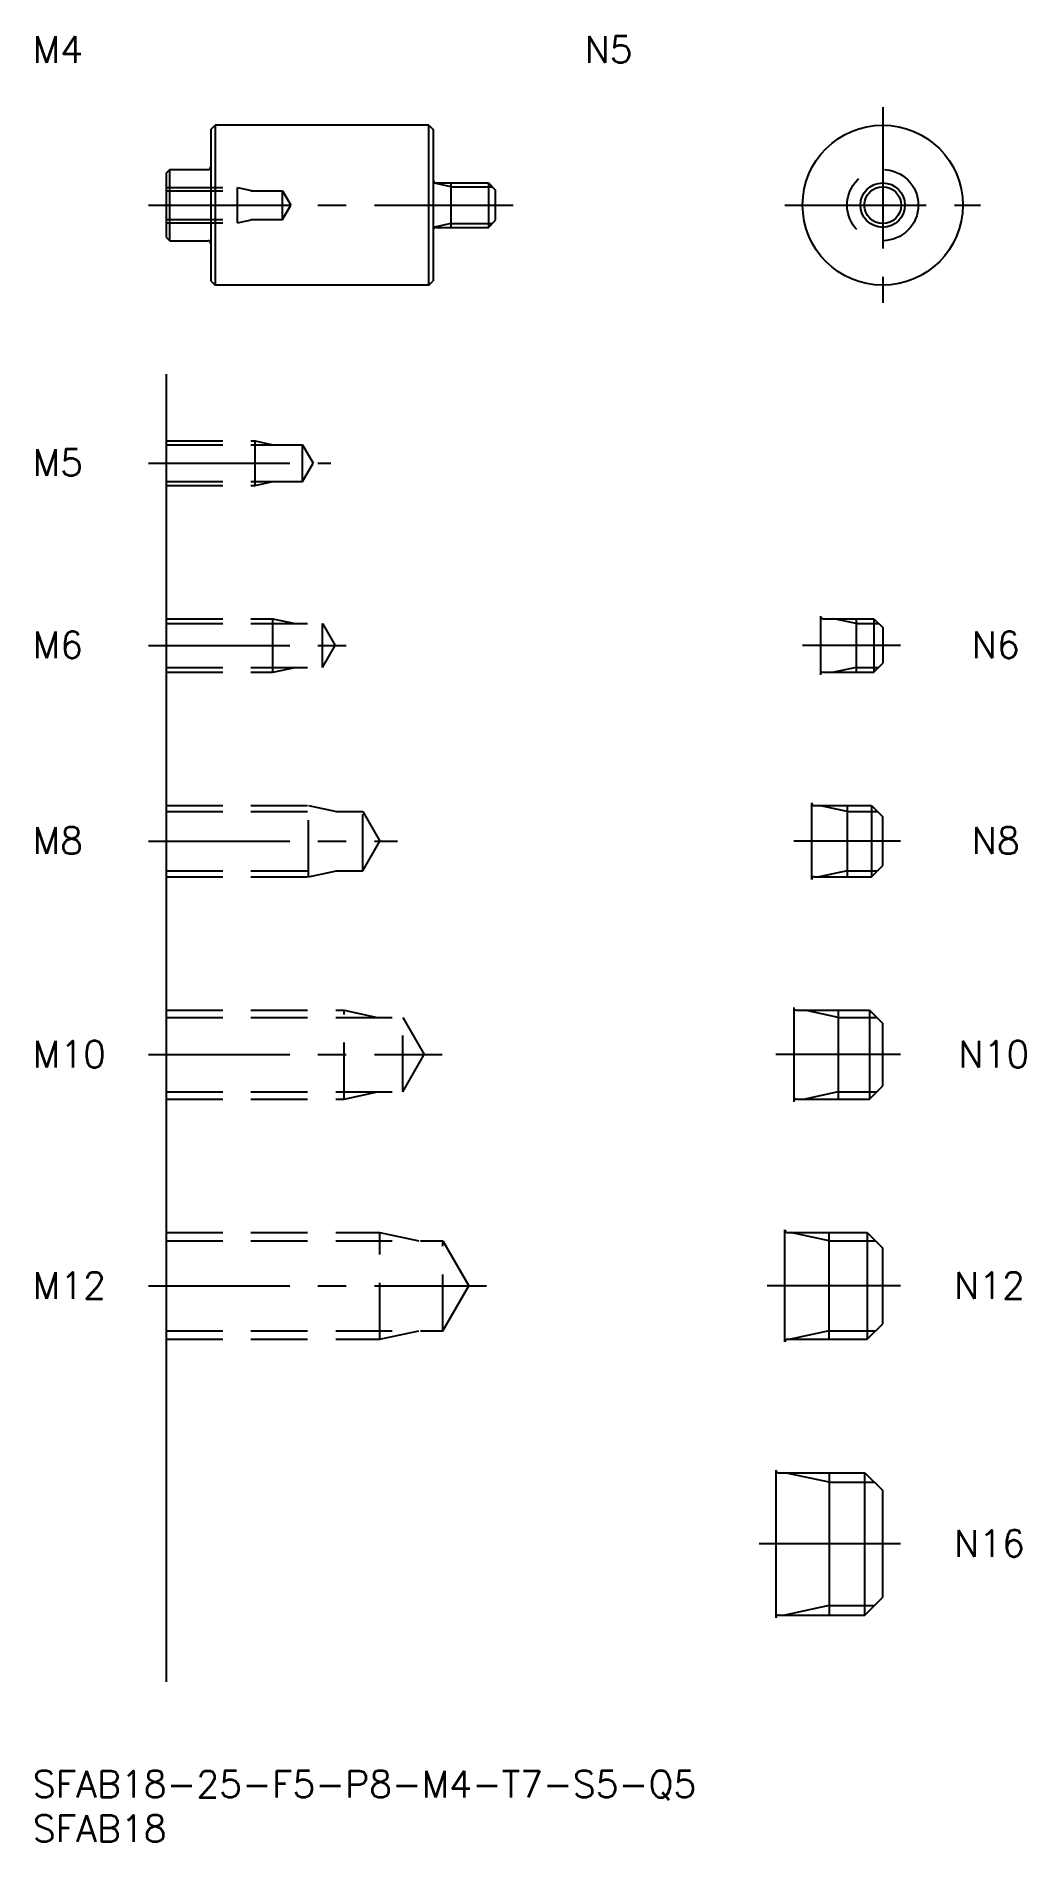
# Model space of a CAD drawing. Extents: x 0 to 112, y -8 to 195.
import ezdxf

# ---------------------------------------------------------------- set-up
doc = ezdxf.new("R2010")
doc.units = 0
doc.header["$LTSCALE"] = 0.5
doc.linetypes.add('CENTER', pattern=[50.8, 31.75, -6.35, 6.35, -6.35])
doc.linetypes.add('DASHED', pattern=[19.05, 12.7, -6.35])
for name, color, linetype in [('MSM_CENTER', 1, 'CENTER'), ('MSM_CONTINUOUS', 7, 'CONTINUOUS'), ('MSM_DASHED', 4, 'DASHED'), ('MSM_NARROW', 5, 'CONTINUOUS'), ('MSM_PART_NUMBER', 7, 'CONTINUOUS')]:
    doc.layers.add(name, color=color, linetype=linetype)
doc.styles.get("Standard").update_dxf_attribs({"font": 'txt.shx', "height": 1, "bigfont": 'bigfont.shx'})

# ---------------------------------------------------------------- blocks, each defined once
blk = doc.blocks.new('*U16')
at = {"layer": 'MSM_PART_NUMBER'}
blk.add_text('SFAB18-25-F5-P8-M4-T7-S5-Q5', height=3, dxfattribs=at).set_placement((0, -3))
blk = doc.blocks.new('*U17')
at = {"layer": 'MSM_PART_NUMBER'}
blk.add_text('SFAB18', height=3, dxfattribs=at).set_placement((0, -8))
blk = doc.blocks.new('*U18')
at = {"layer": 'MSM_PART_NUMBER'}
blk.add_text('M10', height=3, dxfattribs=at).set_placement((0, 79.06))
blk = doc.blocks.new('*U19')
at = {"layer": 'MSM_PART_NUMBER'}
blk.add_text('M8', height=3, dxfattribs=at).set_placement((0, 103.06))
blk = doc.blocks.new('*U20')
at = {"layer": 'MSM_PART_NUMBER'}
blk.add_text('M6', height=3, dxfattribs=at).set_placement((0, 125.06))
blk = doc.blocks.new('*U21')
at = {"layer": 'MSM_PART_NUMBER'}
blk.add_text('M5', height=3, dxfattribs=at).set_placement((0, 145.56))
blk = doc.blocks.new('*U22')
at = {"layer": 'MSM_PART_NUMBER'}
blk.add_text('N16', height=3, dxfattribs=at).set_placement((103.51, 24.06))
blk = doc.blocks.new('*U23')
at = {"layer": 'MSM_PART_NUMBER'}
blk.add_text('N12', height=3, dxfattribs=at).set_placement((103.51, 53.06))
blk = doc.blocks.new('*U24')
at = {"layer": 'MSM_PART_NUMBER'}
blk.add_text('N10', height=3, dxfattribs=at).set_placement((104.01, 79.06))
blk = doc.blocks.new('*U25')
at = {"layer": 'MSM_PART_NUMBER'}
blk.add_text('N8', height=3, dxfattribs=at).set_placement((105.51, 103.06))
blk = doc.blocks.new('*U26')
at = {"layer": 'MSM_PART_NUMBER'}
blk.add_text('N6', height=3, dxfattribs=at).set_placement((105.51, 125.06))
blk = doc.blocks.new('*U27')
at = {"layer": 'MSM_PART_NUMBER'}
blk.add_text('M4', height=3, dxfattribs=at).set_placement((0, 192))
blk = doc.blocks.new('*U28')
at = {"layer": 'MSM_PART_NUMBER'}
blk.add_text('N5', height=3, rotation=360, dxfattribs=at).set_placement((62, 192))
blk = doc.blocks.new('*U29')
at = {"layer": 'MSM_PART_NUMBER'}
blk.add_text('M12', height=3, dxfattribs=at).set_placement((0, 53.06))

msp = doc.modelspace()

# ---------------------------------------------------------------- linework, layer by layer
at = {"layer": 'MSM_CENTER'}
for p, q in [((95.51, 187), (95.51, 165)), ((13, 176), (54, 176)), ((84.51, 176), (106.51, 176)), ((13, 147), (33.5, 147)), ((13, 126.5), (36, 126.5)), ((97.51, 126.5), (86.51, 126.5)), ((13, 104.5), (41, 104.5)), ((97.51, 104.5), (85.51, 104.5)), ((13, 80.5), (46, 80.5)), ((97.51, 80.5), (83.51, 80.5)), ((13, 54.5), (51, 54.5)), ((97.51, 54.5), (82.51, 54.5)), ((97.51, 25.5), (81.51, 25.5))]:
    msp.add_line(p, q, dxfattribs=at)
at = {"layer": 'MSM_CONTINUOUS'}
for p, q in [((20, 184.5), (20.5, 185)), ((44.5, 185), (20.5, 185)), ((20.5, 185), (20.5, 167)), ((44.5, 185), (45, 184.5)), ((44.5, 167), (44.5, 185)), ((20, 184.5), (20, 167.5)), ((45, 184.5), (45, 167.5)), ((15, 179.6), (15.4, 180)), ((15, 179.6), (15, 172.4)), ((15.4, 180), (19.7, 180)), ((15.4, 172), (15.4, 180)), ((45.3, 178.5), (51.2, 178.5)), ((47, 178.5), (47, 173.5)), ((51.2, 178.5), (52, 177.7)), ((51.2, 178.5), (51.2, 173.5)), ((52, 174.3), (52, 177.7)), ((45.3, 173.5), (51.2, 173.5)), ((51.2, 173.5), (52, 174.3)), ((15, 172.4), (15.4, 172)), ((15.4, 172), (19.7, 172)), ((20, 167.5), (20.5, 167)), ((44.5, 167), (20.5, 167)), ((44.5, 167), (45, 167.5)), ((15, 157), (15, 10)), ((15, 157), (15, 10)), ((88.51, 129.8), (88.51, 123.2)), ((88.81, 129.5), (94.51, 129.5)), ((92.51, 129.5), (92.51, 123.5)), ((94.51, 129.5), (95.51, 128.5)), ((94.51, 129.5), (94.51, 123.5)), ((95.51, 128.5), (95.51, 124.5)), ((94.51, 123.5), (95.51, 124.5)), ((88.81, 123.5), (94.51, 123.5)), ((87.51, 108.8), (87.51, 100.2)), ((87.81, 108.5), (94.26, 108.5)), ((91.51, 108.5), (91.51, 100.5)), ((94.26, 108.5), (95.51, 107.25)), ((94.26, 108.5), (94.26, 100.5)), ((95.51, 101.75), (95.51, 107.25)), ((94.26, 100.5), (95.51, 101.75)), ((87.81, 100.5), (94.26, 100.5)), ((85.51, 85.8), (85.51, 75.2)), ((85.81, 85.5), (94.01, 85.5)), ((90.51, 85.5), (90.51, 75.5)), ((94.01, 85.5), (95.51, 84)), ((94.01, 85.5), (94.01, 75.5)), ((95.51, 77), (95.51, 84)), ((85.81, 75.5), (94.01, 75.5)), ((94.01, 75.5), (95.51, 77)), ((84.51, 48.2), (84.51, 60.8)), ((84.81, 60.5), (93.76, 60.5)), ((89.51, 48.5), (89.51, 60.5)), ((93.76, 60.5), (95.51, 58.75)), ((93.76, 60.5), (93.76, 48.5)), ((95.51, 50.25), (95.51, 58.75)), ((93.76, 48.5), (95.51, 50.25)), ((84.81, 48.5), (93.76, 48.5)), ((83.51, 33.8), (83.51, 17.2)), ((83.81, 33.5), (93.51, 33.5)), ((89.51, 33.5), (89.51, 17.5)), ((93.51, 33.5), (95.51, 31.5)), ((93.51, 17.5), (93.51, 33.5)), ((95.51, 19.5), (95.51, 31.5)), ((93.51, 17.5), (95.51, 19.5)), ((83.81, 17.5), (93.51, 17.5))]:
    msp.add_line(p, q, dxfattribs=at)
for radius in [9, 2.5]:
    msp.add_circle((95.51, 176), radius, dxfattribs=at)
for centre, start, end in [((19.7, 180.3), 270, 0), ((45.3, 178.8), 180, 270), ((45.3, 173.2), 90, 180), ((19.7, 171.7), 0, 90), ((88.81, 129.8), 180, 270), ((88.81, 123.2), 90, 180), ((87.81, 108.8), 180, 270), ((87.81, 100.2), 90, 180), ((85.81, 85.8), 180, 270), ((85.81, 75.2), 90, 180), ((84.81, 60.8), 180, 270), ((84.81, 48.2), 90, 180), ((83.81, 33.8), 180, 270), ((83.81, 17.2), 90, 180)]:
    msp.add_arc(centre, 0.3, start, end, dxfattribs=at)
at = {"layer": 'MSM_DASHED'}
for p, q in [((15, 178), (23, 178)), ((15, 177.62), (28.06, 177.62)), ((23, 174), (23, 178)), ((23, 178), (24.75, 177.62)), ((28.06, 174.38), (28.06, 177.62)), ((28.06, 177.62), (29, 176)), ((28.06, 174.38), (29, 176)), ((15, 174.38), (28.06, 174.38)), ((15, 174), (23, 174)), ((23, 174), (24.75, 174.38)), ((15, 149.5), (25, 149.5)), ((15, 149.07), (30.31, 149.07)), ((25, 144.5), (25, 149.5)), ((25, 149.5), (27, 149.07)), ((30.31, 144.93), (30.31, 149.07)), ((30.31, 149.07), (31.5, 147)), ((30.31, 144.93), (31.5, 147)), ((15, 144.93), (30.31, 144.93)), ((15, 144.5), (25, 144.5)), ((25, 144.5), (27, 144.93)), ((15, 129.5), (27, 129.5)), ((15, 128.96), (32.58, 128.96)), ((27, 123.5), (27, 129.5)), ((27, 129.5), (29.5, 128.96)), ((32.58, 124.04), (32.58, 128.96)), ((32.58, 128.96), (34, 126.5)), ((32.58, 124.04), (34, 126.5)), ((15, 124.04), (32.58, 124.04)), ((27, 123.5), (29.5, 124.04)), ((15, 123.5), (27, 123.5)), ((15, 108.5), (31, 108.5)), ((15, 107.82), (37.08, 107.82)), ((31, 100.5), (31, 108.5)), ((31, 108.5), (34.12, 107.82)), ((37.08, 101.18), (37.08, 107.82)), ((37.08, 107.82), (39, 104.5)), ((37.08, 101.18), (39, 104.5)), ((15, 101.18), (37.08, 101.18)), ((15, 100.5), (31, 100.5)), ((31, 100.5), (34.12, 101.18)), ((15, 85.5), (35, 85.5)), ((35, 75.5), (35, 85.5)), ((35, 85.5), (38.75, 84.69)), ((15, 84.69), (41.58, 84.69)), ((41.58, 76.31), (41.58, 84.69)), ((41.58, 84.69), (44, 80.5)), ((41.58, 76.31), (44, 80.5)), ((15, 76.31), (41.58, 76.31)), ((15, 75.5), (35, 75.5)), ((35, 75.5), (38.75, 76.31)), ((15, 60.5), (39, 60.5)), ((15, 59.55), (46.08, 59.55)), ((39, 48.5), (39, 60.5)), ((39, 60.5), (43.37, 59.55)), ((46.08, 49.45), (46.08, 59.55)), ((46.08, 59.55), (49, 54.5)), ((46.08, 49.45), (49, 54.5)), ((15, 49.45), (46.08, 49.45)), ((39, 48.5), (43.37, 49.45)), ((15, 48.5), (39, 48.5))]:
    msp.add_line(p, q, dxfattribs=at)
msp.add_circle((95.51, 176), 4, dxfattribs=at)
at = {"layer": 'MSM_NARROW'}
for p, q in [((47, 178.07), (45, 178.5)), ((47, 178.07), (51.63, 178.07)), ((47, 173.93), (45, 173.5)), ((47, 173.93), (51.63, 173.93)), ((92.51, 128.96), (90.01, 129.5)), ((92.51, 128.96), (95.05, 128.96)), ((92.51, 124.04), (90.01, 123.5)), ((92.51, 124.04), (95.05, 124.04)), ((91.51, 107.82), (88.38, 108.5)), ((91.51, 107.82), (94.94, 107.82)), ((91.51, 101.18), (88.38, 100.5)), ((91.51, 101.18), (94.94, 101.18)), ((90.51, 84.69), (86.76, 85.5)), ((90.51, 84.69), (94.82, 84.69)), ((90.51, 76.31), (86.76, 75.5)), ((90.51, 76.31), (94.82, 76.31)), ((89.51, 59.55), (85.13, 60.5)), ((89.51, 59.55), (94.71, 59.55)), ((89.51, 49.45), (85.13, 48.5)), ((89.51, 49.45), (94.71, 49.45)), ((89.51, 32.42), (84.51, 33.5)), ((89.51, 32.42), (94.59, 32.42)), ((89.51, 18.58), (84.51, 17.5)), ((89.51, 18.58), (94.59, 18.58))]:
    msp.add_line(p, q, dxfattribs=at)
msp.add_circle((95.51, 176), 2.07, dxfattribs=at)

# ---------------------------------------------------------------- block references
at = {"layer": 'MSM_CONTINUOUS'}
for name in ['*U27', '*U28', '*U21', '*U20', '*U26', '*U19', '*U25', '*U18', '*U24', '*U29', '*U23', '*U22', '*U16', '*U17']:
    msp.add_blockref(name, (0, 0), dxfattribs=at)

doc.saveas('drawing.dxf')
